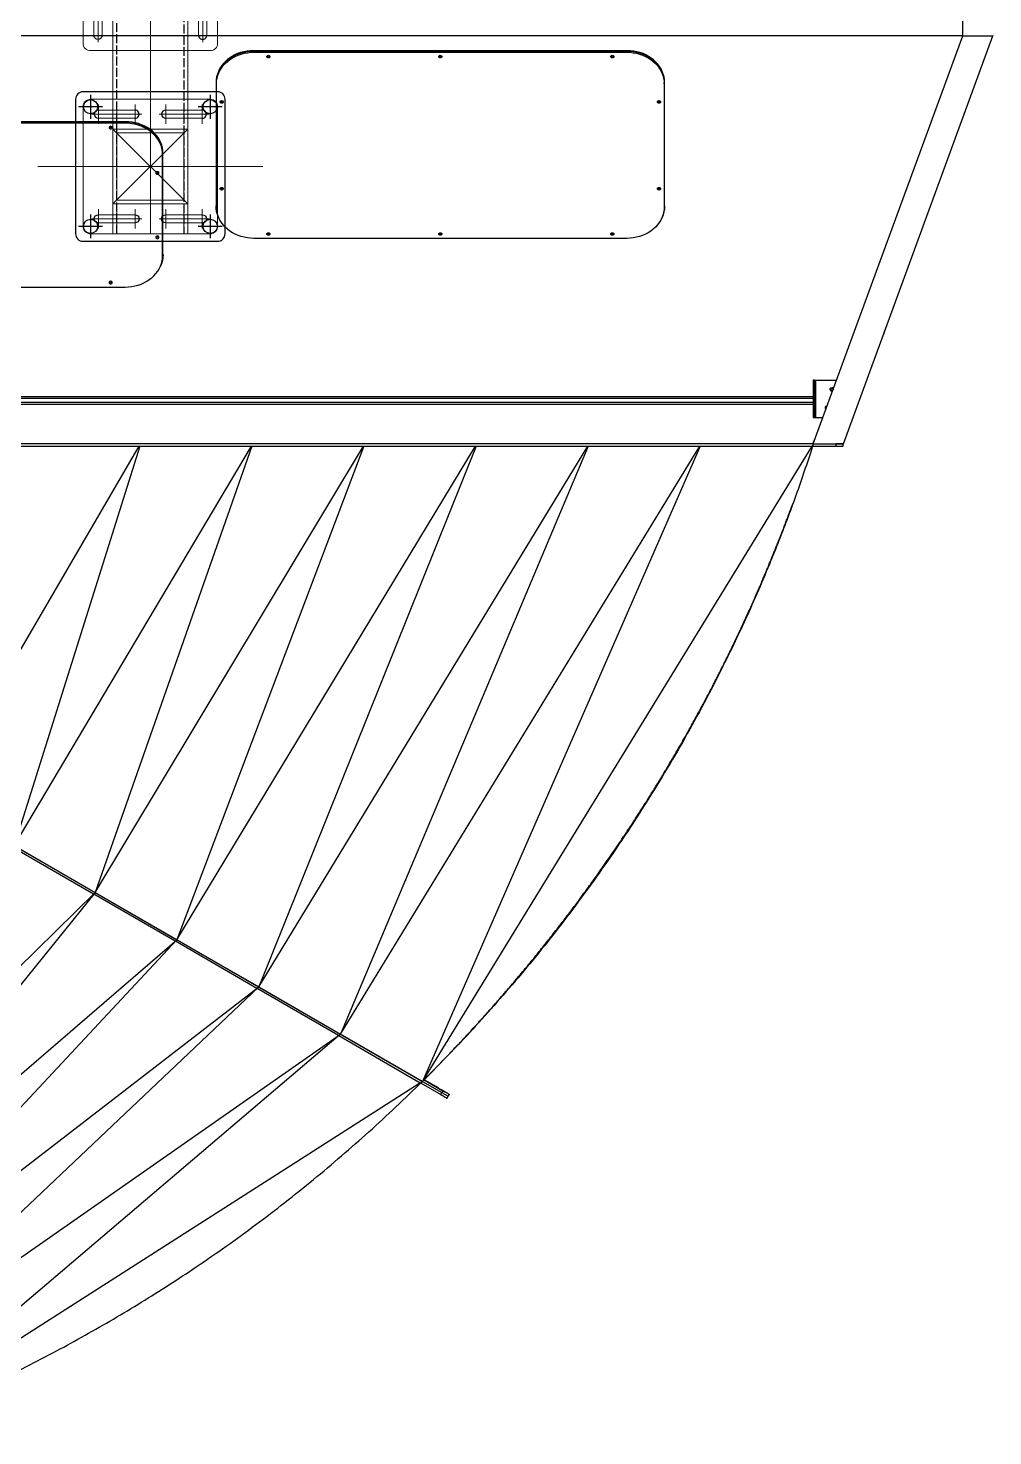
# Model space of a CAD drawing. Header units: millimetres. Extents: x 845401 to 948039, y 511594 to 550263.
# Drawn here: x 915805 to 917095, y 529399 to 531282 of the extents above; entities that cross this region are included whole.
import ezdxf

# ---------------------------------------------------------------- set-up
doc = ezdxf.new("R2010")
doc.units = ezdxf.units.MM
doc.linetypes.add('ACAD_ISO02W100', pattern=[15, 12, -3])
doc.linetypes.add('CENTER', pattern=[0])
for name, color, linetype in [('00', 7, 'Continuous'), ('3中心线层', 1, 'CENTER'), ('虚线', 4, 'ACAD_ISO02W100')]:
    doc.layers.add(name, color=color, linetype=linetype)
for name, color, linetype, lineweight in [('8101-0023040DXF_CONTINUOUS_LINE', 7, 'Continuous', 18), ('A-剖-0.10mm.......SECT-L01', 255, 'Continuous', 18), ('中心线', 1, 'CENTER', 9), ('粗实线', 7, 'Continuous', 30)]:
    doc.layers.add(name, color=color, linetype=linetype, lineweight=lineweight)

# ---------------------------------------------------------------- blocks, each defined once
blk = doc.blocks.new('G$C0940C817')
at = {"linetype": 'Continuous', "lineweight": 25}
for p, q in [((40.2, 2079.5), (40.2, 2119.5)), ((0, 2079.6), (0.2, 2079.5)), ((0, 2079.5), (0, 2079.6)), ((200, 1533.5), (0, 2079.5)), ((40.2, 2079.5), (0, 2079.5)), ((240.2, 1533.5), (40.3, 2079.5)), ((40.3, 2079.5), (2240, 2079.5)), ((489.2, 2059.1), (489.2, 2059.4)), ((489.2, 2059.4), (989.2, 2059.4)), ((489.7, 2057.5), (489.7, 2059.1)), ((988.7, 2059.1), (489.7, 2059.1)), ((988.7, 2057.5), (489.7, 2057.5)), ((988.7, 2057.5), (988.7, 2059.1)), ((989.2, 2059.4), (989.2, 2059.1)), ((439.2, 1851.7), (439.2, 2017.2)), ((439.7, 2015.2), (439.7, 2016.8)), ((439.7, 2015.2), (439.7, 1850.6)), ((1038.7, 2015.2), (1038.7, 2016.8)), ((1038.7, 1850.6), (1038.7, 2015.2)), ((1039.2, 2017.2), (1039.2, 1851.7)), ((439.2, 2011.1), (439.7, 2011.1)), ((439.2, 2009.5), (439.7, 2009.5)), ((1038.7, 2011.1), (1039.2, 2011.1)), ((1038.7, 2009.5), (1039.2, 2009.5)), ((1160.2, 1964.1), (1160.2, 1964.4)), ((1160.2, 1964.4), (2010.2, 1964.4)), ((1160.7, 1962.5), (1160.7, 1964.1)), ((1160.7, 1964.1), (2009.7, 1964.1)), ((1160.7, 1962.5), (2009.7, 1962.5)), ((1110.2, 1786.7), (1110.2, 1922.2)), ((1110.7, 1920.2), (1110.7, 1921.8)), ((1110.2, 1916.1), (1110.7, 1916.1)), ((1110.2, 1914.5), (1110.7, 1914.5)), ((1110.7, 1785.6), (1110.7, 1920.2)), ((439.7, 1859.5), (439.2, 1859.5)), ((1039.2, 1859.5), (1038.7, 1859.5)), ((489.7, 1808.3), (988.7, 1808.3)), ((1110.7, 1794.5), (1110.2, 1794.5)), ((2009.7, 1743.3), (1160.7, 1743.3)), ((145.2, 1680.5), (145.2, 1683.2)), ((146.2, 1680.5), (145.2, 1680.5)), ((237.2, 1618.7), (209, 1618.7)), ((213.1, 1607.8), (213.1, 1607.9)), ((215.2, 1603.9), (214.4, 1604)), ((240.2, 1618.7), (237.2, 1618.7)), ((238.7, 1618.7), (237.2, 1618.7)), ((237.2, 1618.7), (237.2, 1568.7)), ((238.7, 1616.7), (238.7, 1618.7)), ((238.7, 1618.7), (240.2, 1618.7)), ((238.7, 1618.7), (238.7, 1568.7)), ((240.2, 1616.7), (238.7, 1616.7)), ((238.7, 1616.7), (238.7, 1570.7)), ((240.2, 1618.7), (240.2, 1616.7)), ((240.2, 1618.7), (240.2, 1568.7)), ((240.2, 1616.7), (240.2, 1570.7)), ((240.2, 1609), (240.2, 1603)), ((2040.2, 1597), (240.2, 1597)), ((240.2, 1594), (2040.2, 1594)), ((2040.2, 1589.4), (240.2, 1589.4)), ((240.2, 1586.4), (2040.2, 1586.4)), ((240.2, 1584), (240.2, 1578)), ((223.7, 1580.4), (223.3, 1579.9)), ((237.2, 1568.7), (227.4, 1568.7)), ((238.7, 1568.7), (237.2, 1568.7)), ((238.7, 1570.7), (240.2, 1570.7)), ((238.7, 1568.7), (238.7, 1570.7)), ((240.2, 1568.7), (238.7, 1568.7)), ((240.2, 1570.7), (240.2, 1568.7)), ((240.3, 1533.5), (200, 1533.5)), ((200.1, 1533.5), (200, 1533.5)), ((200.1, 1533.5), (200.2, 1533.5)), ((200.2, 1533.5), (200.2, 1533.5)), ((200.2, 1533.5), (210.2, 1533.5)), ((200.2, 1530.5), (200.2, 1533.5)), ((210.2, 1530.5), (200.2, 1530.5)), ((205.2, 1533.5), (205.2, 1533.5)), ((240.2, 1533.5), (210.2, 1533.5)), ((210.2, 1533.5), (210.2, 1530.5)), ((240.2, 1530.5), (210.2, 1530.5)), ((239.2, 1536.5), (240.2, 1536.5)), ((240.2, 1536.5), (240.2, 1536.5)), ((240.2, 1536.5), (240.2, 1533.8)), ((240.2, 1533.5), (240.2, 1533.5)), ((240.3, 1533.5), (240.2, 1533.5)), ((240.3, 1533.4), (240.2, 1533.5)), ((240.2, 1533.5), (240.2, 1533.5)), ((240.2, 1530.5), (240.2, 1533.5)), ((2040.2, 1530.5), (240.2, 1530.5)), ((240.3, 1533.5), (240.3, 1533.4)), ((240.3, 1533.4), (2040, 1533.4)), ((242, 1530.5), (761.6, 683.3)), ((391.5, 1530.5), (763.1, 680.8)), ((872.6, 743.9), (392, 1530.5)), ((541.4, 1530.5), (872.6, 743.9)), ((982, 807.1), (542, 1530.5)), ((691.4, 1530.5), (982, 807.1)), ((1091.5, 870.3), (692, 1530.5)), ((841.3, 1530.5), (1091.5, 870.3)), ((1200.9, 933.5), (842, 1530.5)), ((991.2, 1530.5), (1200.9, 933.5)), ((1309.2, 996), (991.9, 1530.5)), ((1141.1, 1530.5), (1309.2, 996)), ((1417.4, 1058.5), (1141.9, 1530.5)), ((1958.7, 1371), (1200.9, 933.5)), ((1309.2, 996), (1200.9, 933.5)), ((1203.1, 931.3), (1310.9, 993.5)), ((1200.9, 933.5), (763.1, 680.8)), ((1200.9, 933.5), (1091.5, 870.3)), ((1093.9, 868.2), (1202.8, 931.1)), ((1200.9, 933.5), (1619.9, 414.6)), ((1658.4, 484), (1200.9, 933.5)), ((1200.9, 933.5), (1202.8, 931.1)), ((1203.1, 931.3), (1200.9, 933.5)), ((1202.8, 931.1), (1203.1, 931.3)), ((1091.5, 870.3), (982, 807.1)), ((984.6, 805.1), (1093.6, 868.1)), ((1091.5, 870.3), (1581.5, 345.2)), ((1619.9, 414.6), (1091.5, 870.3)), ((1091.5, 870.3), (1093.6, 868.1)), ((1093.9, 868.2), (1091.5, 870.3)), ((1093.6, 868.1), (1093.9, 868.2)), ((982, 807.1), (872.6, 743.9)), ((875.3, 742), (984.3, 805)), ((982, 807.1), (1543, 275.9)), ((1581.5, 345.2), (982, 807.1)), ((982, 807.1), (984.3, 805)), ((984.6, 805.1), (982, 807.1)), ((984.3, 805), (984.6, 805.1)), ((763.1, 680.8), (872.6, 743.9)), ((875, 741.9), (766, 678.9)), ((872.6, 743.9), (1504.6, 206.5)), ((1543, 275.9), (872.6, 743.9)), ((872.6, 743.9), (875, 741.9)), ((875.3, 742), (872.6, 743.9)), ((875, 741.9), (875.3, 742)), ((761.6, 683.3), (735.7, 668.3)), ((763.1, 680.8), (737.2, 665.8)), ((764.6, 678.2), (738.7, 663.2)), ((744.3, 673.3), (761, 683)), ((761.6, 683.3), (761.6, 683.3)), ((761.6, 683.3), (763.1, 680.8)), ((763.1, 680.8), (1504.6, 206.5)), ((763.1, 680.8), (763.1, 680.8)), ((764.6, 678.2), (763.1, 680.8)), ((764.6, 678.2), (763.1, 680.8)), ((763.1, 680.8), (766, 678.9)), ((765.4, 678.6), (764.6, 678.2)), ((764.6, 678.2), (764.6, 678.2)), ((728.5, 660.8), (727, 663.3)), ((730, 658.2), (728.5, 660.8)), ((735.7, 668.3), (737.2, 665.8)), ((738.7, 663.2), (737.2, 665.8)), ((750.8, 677.1), (737.8, 669.6)), ((741, 671.5), (746.2, 674.5)), ((743.1, 672.6), (748.3, 675.6))]:
    blk.add_line(p, q, dxfattribs=at)
at = {"linetype": 'Continuous', "lineweight": 25, "flags": 128}
for points in [[(439.2, 2017.2), (439.3, 2020.9), (439.9, 2024.5), (440.9, 2028.1), (442.2, 2031.6), (443.8, 2035), (445.8, 2038.3), (448.2, 2041.4), (450.8, 2044.3), (453.8, 2047.1), (457, 2049.6), (460.5, 2051.8), (464.2, 2053.8), (468, 2055.5), (472.1, 2056.9), (476.2, 2058), (480.5, 2058.8), (484.8, 2059.3), (489.2, 2059.4)], [(489.7, 2059.1), (485.3, 2058.9), (481, 2058.4), (476.7, 2057.6), (472.6, 2056.5), (468.5, 2055.1), (464.7, 2053.4), (461, 2051.4), (457.5, 2049.2), (454.3, 2046.7), (451.3, 2044), (448.7, 2041.1), (446.3, 2037.9), (444.3, 2034.7), (442.7, 2031.3), (441.4, 2027.7), (440.4, 2024.1), (439.8, 2020.5), (439.7, 2016.8)], [(489.7, 2057.5), (485.3, 2057.3), (481, 2056.8), (476.7, 2056), (472.6, 2054.9), (468.5, 2053.5), (464.7, 2051.8), (461, 2049.8), (457.5, 2047.6), (454.3, 2045.1), (451.3, 2042.4), (448.7, 2039.5), (446.3, 2036.3), (444.3, 2033.1), (442.7, 2029.7), (441.4, 2026.1), (440.4, 2022.5), (439.8, 2018.9), (439.7, 2015.2)], [(509.2, 2049.8), (510, 2049.9), (510.6, 2050.3), (511.1, 2050.9), (511.3, 2051.6), (511.1, 2052.2), (510.6, 2052.8), (510, 2053.2), (509.2, 2053.3), (508.3, 2053.2), (507.7, 2052.8), (507.2, 2052.2), (507.1, 2051.6), (507.2, 2050.9), (507.7, 2050.3), (508.3, 2049.9), (509.2, 2049.8)], [(739.2, 2049.8), (740, 2049.9), (740.6, 2050.3), (741.1, 2050.9), (741.3, 2051.6), (741.1, 2052.2), (740.6, 2052.8), (740, 2053.2), (739.2, 2053.3), (738.3, 2053.2), (737.7, 2052.8), (737.2, 2052.2), (737.1, 2051.6), (737.2, 2050.9), (737.7, 2050.3), (738.3, 2049.9), (739.2, 2049.8)], [(969.2, 2049.8), (970, 2049.9), (970.6, 2050.3), (971.1, 2050.9), (971.3, 2051.6), (971.1, 2052.2), (970.6, 2052.8), (970, 2053.2), (969.2, 2053.3), (968.3, 2053.2), (967.7, 2052.8), (967.2, 2052.2), (967.1, 2051.6), (967.2, 2050.9), (967.7, 2050.3), (968.3, 2049.9), (969.2, 2049.8)], [(1038.7, 2016.8), (1038.5, 2020.5), (1037.9, 2024.1), (1036.9, 2027.7), (1035.6, 2031.3), (1034, 2034.7), (1032, 2037.9), (1029.6, 2041.1), (1027, 2044), (1024, 2046.7), (1020.8, 2049.2), (1017.3, 2051.4), (1013.7, 2053.4), (1009.8, 2055.1), (1005.8, 2056.5), (1001.6, 2057.6), (997.3, 2058.4), (993, 2058.9), (988.7, 2059.1)], [(1038.7, 2015.2), (1038.5, 2018.9), (1037.9, 2022.5), (1036.9, 2026.1), (1035.6, 2029.7), (1034, 2033.1), (1032, 2036.3), (1029.6, 2039.5), (1027, 2042.4), (1024, 2045.1), (1020.8, 2047.6), (1017.3, 2049.8), (1013.7, 2051.8), (1009.8, 2053.5), (1005.8, 2054.9), (1001.6, 2056), (997.3, 2056.8), (993, 2057.3), (988.7, 2057.5)], [(989.2, 2059.4), (993.5, 2059.3), (997.8, 2058.8), (1002.1, 2058), (1006.3, 2056.9), (1010.3, 2055.5), (1014.2, 2053.8), (1017.8, 2051.8), (1021.3, 2049.6), (1024.5, 2047.1), (1027.5, 2044.3), (1030.1, 2041.4), (1032.5, 2038.3), (1034.5, 2035), (1036.1, 2031.6), (1037.4, 2028.1), (1038.4, 2024.5), (1039, 2020.9), (1039.2, 2017.2)], [(446.7, 1989.2), (447.5, 1989.3), (448.1, 1989.7), (448.6, 1990.3), (448.8, 1991), (448.6, 1991.7), (448.1, 1992.2), (447.5, 1992.6), (446.7, 1992.8), (445.8, 1992.6), (445.2, 1992.2), (444.7, 1991.7), (444.6, 1991), (444.7, 1990.3), (445.2, 1989.7), (445.8, 1989.3), (446.7, 1989.2)], [(1031.7, 1989.2), (1032.5, 1989.3), (1033.1, 1989.7), (1033.6, 1990.3), (1033.8, 1991), (1033.6, 1991.7), (1033.1, 1992.2), (1032.5, 1992.6), (1031.7, 1992.8), (1030.8, 1992.6), (1030.2, 1992.2), (1029.7, 1991.7), (1029.6, 1991), (1029.7, 1990.3), (1030.2, 1989.7), (1030.8, 1989.3), (1031.7, 1989.2)], [(1110.2, 1922.2), (1110.3, 1925.9), (1110.9, 1929.5), (1111.9, 1933.1), (1113.2, 1936.6), (1114.8, 1940), (1116.8, 1943.3), (1119.2, 1946.4), (1121.8, 1949.3), (1124.8, 1952.1), (1128, 1954.6), (1131.5, 1956.8), (1135.2, 1958.8), (1139, 1960.5), (1143.1, 1961.9), (1147.2, 1963), (1151.5, 1963.8), (1155.8, 1964.3), (1160.2, 1964.4)], [(1110.7, 1921.8), (1110.8, 1925.5), (1111.4, 1929.1), (1112.4, 1932.7), (1113.7, 1936.3), (1115.3, 1939.7), (1117.3, 1942.9), (1119.7, 1946.1), (1122.3, 1949), (1125.3, 1951.7), (1128.5, 1954.2), (1132, 1956.4), (1135.7, 1958.4), (1139.5, 1960.1), (1143.6, 1961.5), (1147.7, 1962.6), (1152, 1963.4), (1156.3, 1963.9), (1160.7, 1964.1)], [(1110.7, 1920.2), (1110.8, 1923.9), (1111.4, 1927.5), (1112.4, 1931.1), (1113.7, 1934.7), (1115.3, 1938.1), (1117.3, 1941.3), (1119.7, 1944.5), (1122.3, 1947.4), (1125.3, 1950.1), (1128.5, 1952.6), (1132, 1954.8), (1135.7, 1956.8), (1139.5, 1958.5), (1143.6, 1959.9), (1147.7, 1961), (1152, 1961.8), (1156.3, 1962.3), (1160.7, 1962.5)], [(1180.2, 1958.3), (1181, 1958.2), (1181.6, 1957.8), (1182.1, 1957.2), (1182.3, 1956.6), (1182.1, 1955.9), (1181.6, 1955.3), (1181, 1954.9), (1180.2, 1954.8), (1179.3, 1954.9), (1178.7, 1955.3), (1178.2, 1955.9), (1178.1, 1956.6), (1178.2, 1957.2), (1178.7, 1957.8), (1179.3, 1958.2), (1180.2, 1958.3)], [(1117.7, 1897.8), (1118.5, 1897.6), (1119.1, 1897.2), (1119.6, 1896.7), (1119.8, 1896), (1119.6, 1895.3), (1119.1, 1894.7), (1118.5, 1894.3), (1117.7, 1894.2), (1116.8, 1894.3), (1116.2, 1894.7), (1115.7, 1895.3), (1115.6, 1896), (1115.7, 1896.7), (1116.2, 1897.2), (1116.8, 1897.6), (1117.7, 1897.8)], [(446.7, 1873), (447.5, 1873.2), (448.1, 1873.5), (448.6, 1874.1), (448.8, 1874.8), (448.6, 1875.5), (448.1, 1876.1), (447.5, 1876.4), (446.7, 1876.6), (445.8, 1876.4), (445.2, 1876.1), (444.7, 1875.5), (444.6, 1874.8), (444.7, 1874.1), (445.2, 1873.5), (445.8, 1873.2), (446.7, 1873)], [(1031.7, 1873), (1032.5, 1873.2), (1033.1, 1873.5), (1033.6, 1874.1), (1033.8, 1874.8), (1033.6, 1875.5), (1033.1, 1876.1), (1032.5, 1876.4), (1031.7, 1876.6), (1030.8, 1876.4), (1030.2, 1876.1), (1029.7, 1875.5), (1029.6, 1874.8), (1029.7, 1874.1), (1030.2, 1873.5), (1030.8, 1873.2), (1031.7, 1873)], [(439.7, 1850.6), (439.8, 1846.9), (440.4, 1843.2), (441.4, 1839.6), (442.7, 1836.1), (444.3, 1832.7), (446.3, 1829.5), (448.7, 1826.3), (451.3, 1823.4), (454.3, 1820.7), (457.5, 1818.2), (461, 1816), (464.7, 1814), (468.5, 1812.3), (472.6, 1810.9), (476.7, 1809.8), (481, 1809), (485.3, 1808.5), (489.7, 1808.3)], [(988.7, 1808.3), (993, 1808.5), (997.3, 1809), (1001.6, 1809.8), (1005.8, 1810.9), (1009.8, 1812.3), (1013.7, 1814), (1017.3, 1816), (1020.8, 1818.2), (1024, 1820.7), (1027, 1823.4), (1029.6, 1826.3), (1032, 1829.5), (1034, 1832.7), (1035.6, 1836.1), (1036.9, 1839.6), (1037.9, 1843.2), (1038.5, 1846.9), (1038.7, 1850.6)], [(509.2, 1812.5), (510, 1812.6), (510.6, 1813), (511.1, 1813.6), (511.3, 1814.2), (511.1, 1814.9), (510.6, 1815.5), (510, 1815.9), (509.2, 1816), (508.3, 1815.9), (507.7, 1815.5), (507.2, 1814.9), (507.1, 1814.2), (507.2, 1813.6), (507.7, 1813), (508.3, 1812.6), (509.2, 1812.5)], [(739.2, 1812.5), (740, 1812.6), (740.6, 1813), (741.1, 1813.6), (741.3, 1814.2), (741.1, 1814.9), (740.6, 1815.5), (740, 1815.9), (739.2, 1816), (738.3, 1815.9), (737.7, 1815.5), (737.2, 1814.9), (737.1, 1814.2), (737.2, 1813.6), (737.7, 1813), (738.3, 1812.6), (739.2, 1812.5)], [(969.2, 1812.5), (970, 1812.6), (970.6, 1813), (971.1, 1813.6), (971.3, 1814.2), (971.1, 1814.9), (970.6, 1815.5), (970, 1815.9), (969.2, 1816), (968.3, 1815.9), (967.7, 1815.5), (967.2, 1814.9), (967.1, 1814.2), (967.2, 1813.6), (967.7, 1813), (968.3, 1812.6), (969.2, 1812.5)], [(1117.7, 1811.6), (1118.5, 1811.4), (1119.1, 1811.1), (1119.6, 1810.5), (1119.8, 1809.8), (1119.6, 1809.1), (1119.1, 1808.5), (1118.5, 1808.2), (1117.7, 1808), (1116.8, 1808.2), (1116.2, 1808.5), (1115.7, 1809.1), (1115.6, 1809.8), (1115.7, 1810.5), (1116.2, 1811.1), (1116.8, 1811.4), (1117.7, 1811.6)], [(1160.7, 1743.3), (1156.3, 1743.5), (1152, 1744), (1147.7, 1744.8), (1143.6, 1745.9), (1139.5, 1747.3), (1135.7, 1749), (1132, 1751), (1128.5, 1753.2), (1125.3, 1755.7), (1122.3, 1758.4), (1119.7, 1761.3), (1117.3, 1764.5), (1115.3, 1767.7), (1113.7, 1771.1), (1112.4, 1774.6), (1111.4, 1778.2), (1110.8, 1781.9), (1110.7, 1785.6)], [(1180.2, 1751), (1181, 1750.9), (1181.6, 1750.5), (1182.1, 1749.9), (1182.3, 1749.2), (1182.1, 1748.6), (1181.6, 1748), (1181, 1747.6), (1180.2, 1747.5), (1179.3, 1747.6), (1178.7, 1748), (1178.2, 1748.6), (1178.1, 1749.2), (1178.2, 1749.9), (1178.7, 1750.5), (1179.3, 1750.9), (1180.2, 1751)], [(750.8, 677.1), (752.1, 677.8), (753.2, 678.5), (754.2, 679), (754.9, 679.5), (755.4, 679.8), (755.6, 679.8), (755.4, 679.8), (754.9, 679.5), (754.2, 679), (753.2, 678.5), (752.1, 677.8), (750.8, 677.1)], [(750.8, 677.1), (752.1, 677.8), (753.2, 678.5), (754.2, 679), (754.9, 679.5), (755.4, 679.8), (755.6, 679.8), (755.4, 679.8), (754.9, 679.5), (754.2, 679), (753.2, 678.5), (752.1, 677.8), (750.8, 677.1)], [(750.8, 677.1), (752.1, 677.8), (753.2, 678.5), (754.2, 679), (754.9, 679.5), (755.4, 679.8), (755.6, 679.8), (755.4, 679.8), (754.9, 679.5), (754.2, 679), (753.2, 678.5), (752.1, 677.8), (750.8, 677.1)], [(744.3, 673.3), (741.9, 671.9), (739.4, 670.5), (737.1, 669.2), (735, 667.9), (733, 666.8), (731.2, 665.8), (729.8, 664.9), (728.6, 664.3), (727.7, 663.8), (727.2, 663.5), (727, 663.3)], [(727, 663.3), (727.2, 663.4), (727.7, 663.7), (728.5, 664.2), (729.5, 664.8), (730.9, 665.6), (732.4, 666.4), (734, 667.4), (735.7, 668.3)], [(737.2, 665.8), (735.5, 664.8), (733.9, 663.8), (732.4, 663), (731, 662.2), (730, 661.6), (729.2, 661.1), (728.7, 660.8), (728.5, 660.8)], [(737.2, 665.8), (735.5, 664.8), (733.9, 663.8), (732.4, 663), (731, 662.2), (730, 661.6), (729.2, 661.1), (728.7, 660.8), (728.5, 660.8)], [(738.7, 663.2), (737, 662.2), (735.4, 661.2), (733.9, 660.4), (732.5, 659.6), (731.5, 659), (730.7, 658.5), (730.2, 658.2), (730, 658.2)], [(737.8, 669.6), (736.6, 668.9), (735.5, 668.2), (734.5, 667.7), (733.7, 667.2), (733.2, 666.9), (733.1, 666.8), (733.2, 666.9), (733.7, 667.2), (734.5, 667.7), (735.5, 668.2), (736.6, 668.9), (737.8, 669.6)], [(737.8, 669.6), (736.6, 668.9), (735.5, 668.2), (734.5, 667.7), (733.7, 667.2), (733.2, 666.9), (733.1, 666.8), (733.2, 666.9), (733.7, 667.2), (734.5, 667.7), (735.5, 668.2), (736.6, 668.9), (737.8, 669.6)], [(737.8, 669.6), (736.6, 668.9), (735.5, 668.2), (734.5, 667.7), (733.7, 667.2), (733.2, 666.9), (733.1, 666.8), (733.2, 666.9), (733.7, 667.2), (734.5, 667.7), (735.5, 668.2), (736.6, 668.9), (737.8, 669.6)]]:
    blk.add_lwpolyline(points, dxfattribs=at)
at = {"linetype": 'Continuous', "lineweight": 25}
for centre, radius, start, end in [((509.1, 2053.4), 1.56, 202.3419, 273.337), ((509.2, 2053.4), 1.56, 266.6696, 337.6515), ((739.1, 2053.4), 1.56, 202.3886, 273.327), ((739.2, 2053.4), 1.56, 266.6804, 337.6033), ((969.1, 2053.4), 1.56, 202.3817, 273.3076), ((969.2, 2053.4), 1.56, 266.6718, 337.6469), ((509.1, 2053.5), 2.16, 213.2268, 271.8446), ((509.2, 2053.5), 2.16, 268.1601, 326.7685), ((739.1, 2053.5), 2.16, 213.2182, 271.8538), ((739.2, 2053.5), 2.16, 268.1605, 326.7674), ((969.1, 2053.5), 2.16, 213.2187, 271.8527), ((969.2, 2053.5), 2.16, 268.1616, 326.767), ((446.6, 1993), 2.16, 213.2268, 271.8446), ((446.6, 1992.8), 1.56, 202.3802, 273.3186), ((446.7, 1992.8), 1.56, 266.6575, 337.6509), ((446.7, 1993), 2.16, 268.1605, 326.7674), ((1031.6, 1993), 2.16, 213.2187, 271.8527), ((1031.7, 1992.9), 1.68, 204.1397, 335.8603), ((1031.7, 1993), 2.16, 268.1616, 326.767), ((1180.2, 1958.6), 2.25, 213.6328, 326.3672), ((1180.1, 1958.4), 1.56, 202.4474, 273.3104), ((1180.2, 1958.4), 1.56, 266.6653, 337.584), ((1117.7, 1898), 2.25, 213.6328, 326.3672), ((1117.6, 1897.8), 1.56, 202.265, 273.3362), ((1117.7, 1897.8), 1.56, 266.6704, 337.7284), ((446.6, 1876.8), 2.16, 213.2283, 271.8431), ((446.6, 1876.6), 1.56, 202.3289, 273.3181), ((446.7, 1876.6), 1.56, 266.6575, 337.7035), ((446.7, 1876.8), 2.16, 268.1616, 326.767), ((1031.6, 1876.8), 2.16, 213.2179, 271.8534), ((1031.7, 1876.7), 1.68, 204.0587, 335.941), ((1031.7, 1876.8), 2.16, 268.1609, 326.7677), ((475.9, 1851.9), 36.7, 180.1729, 204.0465), ((475.8, 1851.8), 36.7, 180.1577, 205.0222), ((1002.4, 1851.8), 36.7, 335.0009, 359.8218), ((1002.6, 1851.9), 36.6, 335.9221, 359.8624), ((509.1, 1816.2), 2.16, 213.228, 271.8434), ((509.2, 1816.1), 1.68, 204.0184, 335.9817), ((509.2, 1816.2), 2.16, 268.1613, 326.7673), ((739.1, 1816.2), 2.16, 213.2184, 271.853), ((739.2, 1816.1), 1.68, 204.0644, 335.9355), ((739.2, 1816.2), 2.16, 268.1614, 326.7672), ((969.1, 1816.2), 2.16, 213.2184, 271.853), ((969.2, 1816.1), 1.68, 204.042, 335.958), ((969.2, 1816.2), 2.16, 268.1613, 326.7672), ((1117.7, 1811.9), 2.25, 213.6327, 326.3673), ((1117.6, 1811.6), 1.56, 202.3039, 273.3177), ((1117.7, 1811.6), 1.56, 266.6582, 337.728), ((1146.8, 1786.9), 36.7, 180.1702, 204.0484), ((1146.8, 1786.8), 36.7, 180.1578, 205.0165), ((1180.2, 1751.3), 2.25, 213.6326, 326.3674), ((1180.2, 1751.1), 1.68, 204.0965, 335.903), ((215.2, 1606.4), 2.5, 89.9999, 146.9773), ((215.2, 1606.4), 1.5, 360, 198.8573), ((215.2, 1606.4), 1.5, 143.5088, 198.8584), ((215.2, 1606.4), 1.5, 201.3783, 360), ((215.2, 1606.4), 1.5, 201.3772, 323.5088), ((215.2, 1606.4), 2.5, 253.2583, 89.9999), ((215.2, 1606.4), 2.5, 269.9999, 323.5088), ((221.7, 1581.9), 2.5, 307.9636, 92.272)]:
    blk.add_arc(centre, radius, start, end, dxfattribs=at)
for points, knots in [([(240.2, 1533.5), (243.7, 1522.6), (250.8, 1500.9), (262, 1468.5), (273.8, 1436.3), (286.1, 1404.3), (300, 1369.8), (315.6, 1333), (333.2, 1293.9), (351.5, 1255.1), (364.4, 1229.6), (370.8, 1216.8)], [0, 0, 0, 0, 0.099999, 0.199999, 0.3, 0.400001, 0.500002, 0.625001, 0.750001, 0.875, 1, 1, 1, 1]), ([(761, 682.9), (760.7, 683.2), (760.1, 683.8), (759.1, 684.8), (758.1, 685.8), (757.1, 686.8), (756.2, 687.7), (755.3, 688.6), (754.3, 689.6), (753.2, 690.8), (751.3, 692.6), (748.9, 695), (746, 698), (740.1, 704), (731.8, 712.7), (720.8, 724.1), (709.3, 736.4), (696.7, 750), (683.1, 764.9), (669.2, 780.5), (655.1, 796.6), (641, 813.1), (627.4, 829.3), (614.5, 844.9), (604.1, 857.8), (595.9, 868.1), (589.5, 876.2), (582.9, 884.7), (575.8, 893.9), (569.4, 902.3), (563.7, 909.8), (559, 916.1), (554.4, 922.3), (550.1, 928.1), (546.1, 933.5), (541.6, 939.7), (536.2, 947.1), (529.8, 956.1), (522.9, 965.9), (515.7, 976.1), (508.5, 986.6), (501.4, 997.1), (495.5, 1005.8), (490.8, 1012.8), (487.5, 1017.8), (484.5, 1022.3), (481.6, 1026.7), (478.6, 1031.4), (475.3, 1036.5), (471.7, 1042.1), (467.9, 1048.1), (464, 1054.2), (460, 1060.5), (456.1, 1066.8), (452.3, 1072.9), (448.9, 1078.5), (445.9, 1083.4), (443.1, 1088), (440.1, 1093), (436.5, 1099), (432.2, 1106.3), (428.1, 1113.2), (424.3, 1119.6), (421.2, 1125.1), (418.2, 1130.3), (415.7, 1134.6), (413.8, 1138), (412.1, 1140.9), (410.4, 1144), (408.4, 1147.5), (405.9, 1152), (403.1, 1157.1), (400.1, 1162.4), (397.2, 1167.8), (394.2, 1173.3), (390.9, 1179.3), (387.5, 1185.7), (383.9, 1192.5), (380, 1199.8), (376.3, 1206.8), (372.9, 1213.5), (369.8, 1219.5), (366.8, 1225.4), (364, 1230.9), (361.6, 1235.7), (359.7, 1239.6), (357.9, 1243.2), (356.2, 1246.7), (354.1, 1250.8), (352, 1255.3), (349.6, 1260), (347.4, 1264.7), (345.2, 1269.2), (342.9, 1274), (340.3, 1279.5), (337.3, 1285.9), (334.3, 1292.5), (331, 1299.5), (327.6, 1307), (323.9, 1315.1), (320.4, 1323.1), (316.9, 1330.9), (313.3, 1339.1), (310, 1346.7), (307.2, 1353.5), (304.9, 1358.8), (302.8, 1363.9), (300.7, 1368.9), (298.4, 1374.4), (296.1, 1380), (293.9, 1385.4), (291.8, 1390.7), (289.6, 1396), (287.3, 1401.8), (284.8, 1408.1), (282, 1415.2), (279.4, 1422.2), (276.9, 1428.5), (275, 1433.7), (273.3, 1438.1), (271.9, 1441.9), (270.6, 1445.4), (269.2, 1449.1), (268.2, 1451.8), (267.7, 1453.2)], [0, 0, 0, 0, 0.002584, 0.006242, 0.008633, 0.010627, 0.012268, 0.01364, 0.014878, 0.016733, 0.018981, 0.023318, 0.028008, 0.032995, 0.051262, 0.068177, 0.085685, 0.107305, 0.12977, 0.152516, 0.17665, 0.200544, 0.224102, 0.246454, 0.267401, 0.27852, 0.289562, 0.301361, 0.313952, 0.327307, 0.336079, 0.344674, 0.353094, 0.361075, 0.368346, 0.375025, 0.385961, 0.398051, 0.410942, 0.424579, 0.438573, 0.452246, 0.465589, 0.472791, 0.479276, 0.485043, 0.490321, 0.496233, 0.502801, 0.51011, 0.517735, 0.525477, 0.533499, 0.541643, 0.549547, 0.55656, 0.56267, 0.568004, 0.573598, 0.581638, 0.590586, 0.600766, 0.607359, 0.614391, 0.621062, 0.626628, 0.630285, 0.633483, 0.637202, 0.64154, 0.646498, 0.653643, 0.660203, 0.666004, 0.673193, 0.680364, 0.687921, 0.696119, 0.705008, 0.714333, 0.721614, 0.728848, 0.736032, 0.74269, 0.748412, 0.753229, 0.756743, 0.760954, 0.765862, 0.77141, 0.776709, 0.782822, 0.787996, 0.792641, 0.799648, 0.807494, 0.815233, 0.822699, 0.832019, 0.841713, 0.851093, 0.859822, 0.869051, 0.879411, 0.886294, 0.892499, 0.898033, 0.903676, 0.909986, 0.916803, 0.922901, 0.928835, 0.934791, 0.941309, 0.948491, 0.95659, 0.965623, 0.972173, 0.978128, 0.983158, 0.987262, 0.990932, 0.995169, 1, 1, 1, 1]), ([(370.8, 1216.8), (379.1, 1201), (395.6, 1169.2), (421.9, 1122.5), (449.3, 1076.5), (477.8, 1031.2), (507.5, 986.7), (538.2, 943), (569.1, 901.4), (600.1, 861.7), (631.1, 823.9), (662.8, 786.9), (695.5, 750.7), (728.1, 715.9), (750.3, 693.7), (761, 683)], [0, 0, 0, 0, 0.080376, 0.160751, 0.241127, 0.321502, 0.401878, 0.482254, 0.562629, 0.636307, 0.709985, 0.783663, 0.857341, 0.931018, 1, 1, 1, 1]), ([(1501.8, 207.6), (1488.4, 212.7), (1460.7, 223.3), (1419, 240.5), (1376.8, 259), (1335, 278.4), (1293.5, 298.8), (1253.3, 319.7), (1214.3, 341), (1176.5, 362.7), (1139.1, 385.2), (1102.1, 408.4), (1064.2, 433.4), (1025.4, 460.3), (985.9, 489), (947, 518.7), (908.8, 549.3), (871.3, 580.8), (834.5, 613.2), (798.3, 646.4), (774.9, 669.3), (763.1, 680.8)], [0, 0, 0, 0, 0.048995, 0.101444, 0.153891, 0.206338, 0.258785, 0.311232, 0.360682, 0.410132, 0.459582, 0.509033, 0.558483, 0.613672, 0.668862, 0.724052, 0.779241, 0.834431, 0.889621, 0.94481, 1, 1, 1, 1]), ([(765.4, 678.6), (765.4, 678.6), (765.4, 678.6), (765.5, 678.7), (765.6, 678.7), (765.7, 678.7), (765.8, 678.8), (765.9, 678.9), (765.9, 678.9), (766, 678.9)], [0, 0, 0, 0, 0.1249525, 0.249829, 0.375045, 0.4999975, 0.624874, 0.7498265, 1, 1, 1, 1])]:
    blk.add_open_spline(points, degree=3, knots=knots, dxfattribs=at)
blk = doc.blocks.new('螺旋滑槽3')
at = {"rotation": 180}
blk.add_blockref('G$C0940C817', (1174887, 1943894.6, 0.3), dxfattribs=at)
blk = doc.blocks.new('C线')
at = {"layer": '8101-0023040DXF_CONTINUOUS_LINE', "color": 2, "xscale": -1, "rotation": 180}
blk.add_blockref('螺旋滑槽3', (-175921.9, 2411924.6, 25.1), dxfattribs=at)
blk = doc.blocks.new('G$C0CC04805')
for p, q in [((48.2, 18.5), (-0.8, 18.5)), ((48.2, 7.5), (-0.8, 7.5))]:
    blk.add_line(p, q)
at = {"layer": '中心线'}
for p, q in [((-0.8, 25.9), (-0.8, 0)), ((23.7, 25.9), (23.7, 0)), ((48.2, 25.9), (48.2, 0)), ((57.3, 13), (-9.5, 13))]:
    blk.add_line(p, q, dxfattribs=at)
at = {"layer": '粗实线'}
for centre, start, end in [((-0.8, 13), 90, 270), ((48.2, 13), 270, 90)]:
    blk.add_arc(centre, 5.5, start, end, dxfattribs=at)
blk = doc.blocks.new('G$C4B261617')
blk.add_lwpolyline([(165, -5), (5, -5, -0.414214), (-5, 5), (-5, 165, -0.414214), (5, 175), (165, 175, -0.414214), (175, 165), (175, 5, -0.414214)], format="xyb", close=True)
at = {"rotation": 90.00000000000001}
for p in [(28, 106.3), (28, 16.3)]:
    blk.add_blockref('G$C0CC04805', p, dxfattribs=at)
at = {"xscale": -1, "rotation": 270}
for p in [(142, 106.3), (142, 16.3)]:
    blk.add_blockref('G$C0CC04805', p, dxfattribs=at)
blk = doc.blocks.new('G$C42BA1229')
for p, q in [((0, 140), (1870, 140)), ((0, 40), (0, 140)), ((1870, 140), (1870, 40)), ((1870, 40), (0, 40))]:
    blk.add_line(p, q)
at = {"layer": '虚线'}
for p, q in [((0, 135), (1870, 135)), ((1870, 45), (0, 45))]:
    blk.add_line(p, q, dxfattribs=at)
at = {"color": 1, "xscale": -1, "rotation": 89.99999999999977}
blk.add_blockref('G$C4B261617', (420, 175), dxfattribs=at)
at = {"color": 1, "rotation": 269.9999999999999}
blk.add_blockref('G$C4B261617', (1450, 175), dxfattribs=at)
blk = doc.blocks.new('G$C701B5E6C')
at = {"ltscale": 20}
blk.add_lwpolyline([(40, 40), (40, 140), (140, 140), (140, 40)], close=True, dxfattribs=at)
at = {"color": 2, "ltscale": 20}
blk.add_lwpolyline([(45, 45), (45, 135), (135, 135), (135, 45)], close=True, dxfattribs=at)
at = {"layer": 'A-剖-0.10mm.......SECT-L01'}
for p, q in [((140, 40), (40, 140)), ((140, 140), (40, 40))]:
    blk.add_line(p, q, dxfattribs=at)
at = {"color": 1, "xscale": -1, "rotation": 89.99999999999974}
blk.add_blockref('G$C4B261617', (175, 175), dxfattribs=at)
blk = doc.blocks.new('G$CCE96E720')
at = {"color": 7, "linetype": 'Continuous', "lineweight": 25}
for p, q in [((0, 190), (0, 10)), ((190, 200), (10, 200)), ((200, 10), (200, 190)), ((10, 0), (190, 0))]:
    blk.add_line(p, q, dxfattribs=at)
for centre in [(20, 180), (180, 180), (20, 20), (180, 20)]:
    blk.add_circle(centre, 9.5, dxfattribs=at)
for centre, start, end in [((10, 190), 90, 180), ((190, 190), 0, 90), ((10, 10), 180, 270), ((190, 10), 270, 0)]:
    blk.add_arc(centre, 10, start, end, dxfattribs=at)
at = {"layer": '3中心线层', "ltscale": 20}
for p, q in [((20, 164), (20, 196)), ((180, 164), (180, 196)), ((36, 180), (4, 180)), ((196, 180), (164, 180)), ((36, 20), (4, 20)), ((20, 4), (20, 36)), ((196, 20), (164, 20)), ((180, 4), (180, 36))]:
    blk.add_line(p, q, dxfattribs=at)
blk = doc.blocks.new('G$C2713E08D')
at = {"ltscale": 20}
blk.add_lwpolyline([(50, 40), (150, 40), (150, 140), (50, 140)], close=True, dxfattribs=at)
at = {"color": 2, "ltscale": 20}
blk.add_lwpolyline([(55, 45), (145, 45), (145, 135), (55, 135)], close=True, dxfattribs=at)
at = {"layer": 'A-剖-0.10mm.......SECT-L01'}
for p, q in [((50, 140), (150, 40)), ((150, 140), (50, 40))]:
    blk.add_line(p, q, dxfattribs=at)
at = {"layer": 'A-剖-0.10mm.......SECT-L01', "xscale": -1, "rotation": 270}
blk.add_blockref('G$CCE96E720', (0, -10), dxfattribs=at)
blk = doc.blocks.new('G$CAE1C0C6B')
at = {"layer": 'A-剖-0.10mm.......SECT-L01', "xscale": -1, "rotation": 270}
blk.add_blockref('G$C2713E08D', (10, 0), dxfattribs=at)
blk = doc.blocks.new('G$C8AF01A7C')
at = {"layer": 'A-剖-0.10mm.......SECT-L01'}
blk.add_blockref('G$CAE1C0C6B', (0, 0), dxfattribs=at)
at = {"layer": 'A-剖-0.10mm.......SECT-L01', "rotation": 90}
blk.add_blockref('G$C701B5E6C', (190, 10), dxfattribs=at)
blk = doc.blocks.new('A$C43D91BAB')
at = {"layer": '中心线'}
for p, q in [((150.5, 10, 5486.1), (150.5, 1880, 5486.1)), ((0, 1790, 5486.1), (301, 1790, 5486.1)), ((0, 945, 5486.1), (301, 945, 5486.1)), ((0, 100, 5486.1), (301, 100, 5486.1))]:
    blk.add_line(p, q, dxfattribs=at)
at = {"layer": 'A-剖-0.10mm.......SECT-L01', "xscale": -1, "rotation": 90}
blk.add_blockref('G$C8AF01A7C', (250.5, 1890, 5486.1), dxfattribs=at)
at = {"layer": 'A-剖-0.10mm.......SECT-L01', "rotation": 90}
for name, p in [('G$C42BA1229', (240.5, 10, 5486.1)), ('G$C8AF01A7C', (250.5, 0, 5486.1))]:
    blk.add_blockref(name, p, dxfattribs=at)
blk = doc.blocks.new('BC线平台')
at = {"color": 0, "linetype": 'ByBlock'}
blk.add_blockref('A$C43D91BAB', (795129.4, 362955.4, -5485.2), dxfattribs=at)

msp = doc.modelspace()

# ---------------------------------------------------------------- block references
at = {"layer": '00'}
for name, p in [('BC线平台', (120688.3, 168041.3, -1)), ('C线', (-81869.8, 61162.2))]:
    msp.add_blockref(name, p, dxfattribs=at)

doc.saveas('drawing.dxf')
